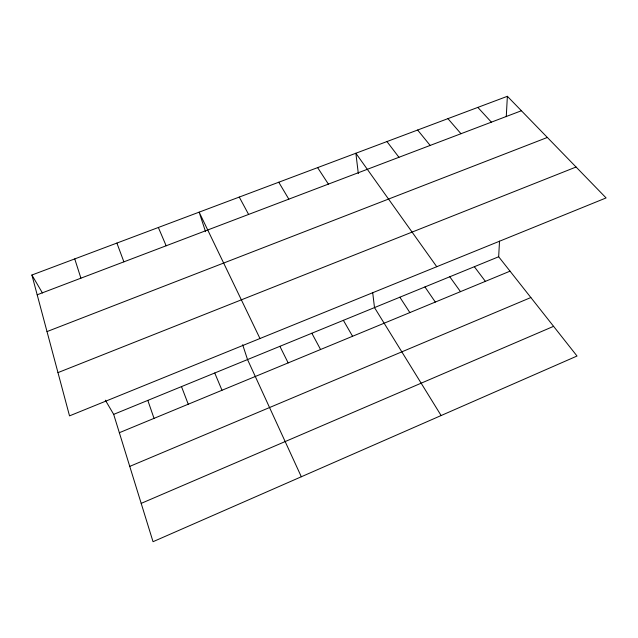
<?xml version="1.0" encoding="UTF-8"?>
<svg xmlns="http://www.w3.org/2000/svg" width="638" height="638" viewBox="0 0 638 638"><rect width="100%" height="100%" fill="white"/><g stroke="black" fill="none" stroke-linecap="round" stroke-linejoin="round"><path stroke-width="0.96" d="M105.35 400.193L113.676 414.373L153.032 541.702L577.023 356.028L498.669 256.755L499.514 241.148M506.261 116.69L507.37 96.298L31.9 275.018L69.526 415.872L606.1 197.932L507.37 96.298M141.189 503.374L553.593 326.337M129.753 466.394L530.856 297.531M119.346 432.708L510.041 271.158M113.676 414.373L498.669 256.755M57.97 372.616L576.074 167.02M47.013 331.585L547.348 137.457M37.187 294.796L521.398 110.749M477.83 107.399L491.38 122.161M447.924 118.644L460.971 133.717M417.635 130.032L430.164 145.424M386.947 141.564L398.949 157.291M474.353 266.716L485.39 281.35M449.782 276.772L460.484 291.654M436.759 266.716L355.868 153.248L358.325 173.584M424.948 286.94L435.307 302.061M317.62 167.619L328.387 184.111M399.859 297.212L409.859 312.58M441.121 415.545L374.506 307.596L372.736 292.946M278.758 182.229L288.823 199.152M31.9 275.018L42.443 292.986M343.38 320.332L352.567 336.274M239.266 197.07L248.605 214.44M311.846 333.243L320.571 349.504M279.899 346.322L288.153 362.902M259.977 338.515L199.144 212.151L205.548 231.674M301.319 476.761L247.536 359.577L242.663 344.727M158.36 227.487L166.151 245.774M214.735 372.999L222 390.257M181.503 386.612L188.242 404.213M116.898 243.07L123.892 261.843M147.817 400.401L154.029 418.361M74.75 258.908L80.906 278.176"/></g></svg>
